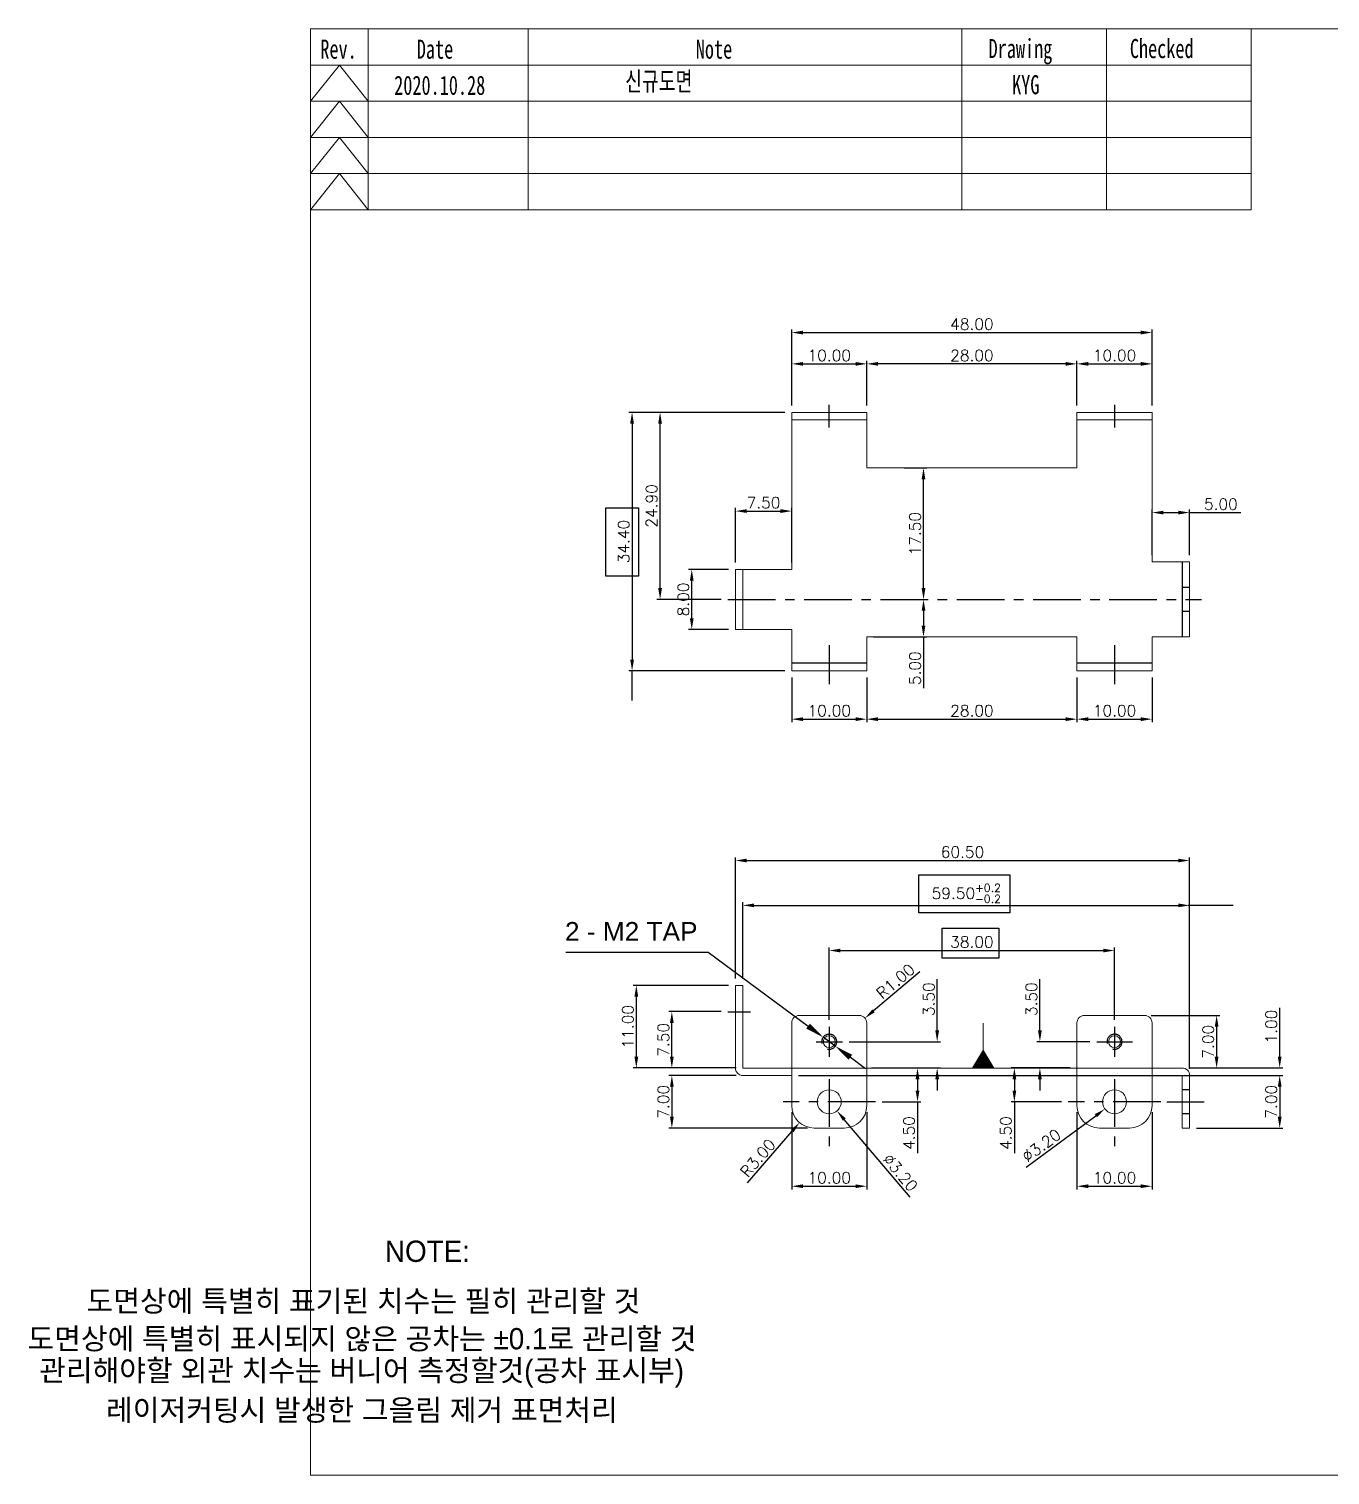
# Model space of a CAD drawing. Header units: millimetres. Extents: x 15 to 865, y 42 to 235.
# Drawn here: x 252.3 to 425.6, y 42.2 to 234.8 of the extents above; entities that cross this region are included whole.
import ezdxf

# ---------------------------------------------------------------- set-up
doc = ezdxf.new("R2010")
doc.units = ezdxf.units.MM
doc.header["$LTSCALE"] = 0.5
doc.linetypes.add('CENTERX2', pattern=[20.32, 12.7, -2.54, 2.54, -2.54])
doc.linetypes.add('HIDDEN', pattern=[1.905, 1.27, -0.635])
doc.layers.add('4', color=2, linetype='HIDDEN')
doc.layers.add('CENTER', color=1, linetype='CENTERX2')
doc.styles.add('SLDTEXTSTYLE0', font='TXT', dxfattribs={"width": 0.7})
doc.styles.get("Standard").update_dxf_attribs({"font": 'arial.ttf'})
doc.styles.add('USER2', font='SIMPLEX.SHX')
doc.dimstyles.new('BASE60', dxfattribs={"dimscale": 0.6, "dimtxt": 2.5, "dimasz": 2.5, "dimexe": 0.7, "dimexo": 1.5, "dimtad": 1, "dimzin": 1, "dimdsep": 46, "dimtxsty": 'USER2', "dimcen": 0, "dimclrd": 6, "dimclre": 6, "dimclrt": 3, "dimadec": 0, "dimazin": 0, "dimtfac": 1, "dimtofl": 0, "dimtmove": 0, "dimatfit": 3, "dimfxl": 1, "dimtolj": 1, "dimtzin": 0, "dimlwe": -1, "dimarcsym": 0})
doc.dimstyles.new('ISO-25', dxfattribs={"dimtxt": 2.5, "dimasz": 2.5, "dimexe": 1.25, "dimexo": 0.625, "dimtad": 1, "dimtxsty": 'Standard', "dimcen": 2.5, "dimadec": 0, "dimazin": 0, "dimtfac": 1, "dimtmove": 0, "dimatfit": 3, "dimfxl": 1, "dimarcsym": 0})

# ---------------------------------------------------------------- blocks, each defined once
blk = doc.blocks.new('*D89')
at = {"layer": '4', "color": 6, "linetype": 'ByBlock'}
for p, q in [((353.86, 184.62), (353.86, 194.77)), ((401.86, 184.62), (401.86, 194.77))]:
    blk.add_line(p, q, dxfattribs=at)
at = {"layer": '4', "color": 6, "linetype": 'ByBlock', "lineweight": -2}
blk.add_line((355.36, 194.35), (400.36, 194.35), dxfattribs=at)
at = {"layer": '4', "color": 6, "linetype": 'ByBlock'}
for points in [[(355.36, 194.6), (355.36, 194.1), (353.86, 194.35)], [(400.36, 194.6), (400.36, 194.1), (401.86, 194.35)]]:
    blk.add_solid(points, dxfattribs=at)
at = {"layer": 'Defpoints', "color": 0, "linetype": 'ByBlock'}
for p in [(401.86, 194.35), (353.86, 183.72), (401.86, 183.72)]:
    blk.add_point(p, dxfattribs=at)
at = {"layer": '4', "color": 3, "linetype": 'ByBlock', "insert": (377.86, 195.47), "char_height": 1.5, "attachment_point": 5, "style": 'USER2'}
blk.add_mtext('\\A1;48.00', dxfattribs=at)
blk = doc.blocks.new('*D90')
at = {"layer": '4', "color": 6, "linetype": 'ByBlock'}
for p, q in [((352.96, 183.72), (332.18, 183.72)), ((352.96, 149.32), (332.18, 149.32))]:
    blk.add_line(p, q, dxfattribs=at)
at = {"layer": '4', "color": 6, "linetype": 'ByBlock', "lineweight": -2}
blk.add_line((332.6, 182.22), (332.6, 150.82), dxfattribs=at)
at = {"layer": '4', "color": 6, "linetype": 'ByBlock'}
for points in [[(332.35, 182.22), (332.85, 182.22), (332.6, 183.72)], [(332.35, 150.82), (332.85, 150.82), (332.6, 149.32)]]:
    blk.add_solid(points, dxfattribs=at)
at = {"layer": 'Defpoints', "color": 0, "linetype": 'ByBlock'}
for p in [(353.86, 183.72), (332.6, 149.32), (353.86, 149.32)]:
    blk.add_point(p, dxfattribs=at)
at = {"layer": '4', "color": 3, "linetype": 'ByBlock', "insert": (331.48, 166.52), "char_height": 1.5, "attachment_point": 5, "rotation": 90, "style": 'USER2'}
blk.add_mtext('\\A1;34.40', dxfattribs=at)
blk = doc.blocks.new('*D91')
at = {"layer": '4', "color": 6, "linetype": 'ByBlock'}
for p, q in [((352.96, 183.72), (335.91, 183.72)), ((344.46, 158.82), (335.91, 158.82))]:
    blk.add_line(p, q, dxfattribs=at)
at = {"layer": '4', "color": 6, "linetype": 'ByBlock', "lineweight": -2}
blk.add_line((336.33, 160.32), (336.33, 182.22), dxfattribs=at)
at = {"layer": '4', "color": 6, "linetype": 'ByBlock'}
for points in [[(336.08, 182.22), (336.58, 182.22), (336.33, 183.72)], [(336.08, 160.32), (336.58, 160.32), (336.33, 158.82)]]:
    blk.add_solid(points, dxfattribs=at)
at = {"layer": 'Defpoints', "color": 0, "linetype": 'ByBlock'}
for p in [(336.33, 183.72), (353.86, 183.72), (345.36, 158.82)]:
    blk.add_point(p, dxfattribs=at)
at = {"layer": '4', "color": 3, "linetype": 'ByBlock', "insert": (335.2, 171.27), "char_height": 1.5, "attachment_point": 5, "rotation": 90, "style": 'USER2'}
blk.add_mtext('\\A1;24.90', dxfattribs=at)
blk = doc.blocks.new('*D92')
at = {"layer": '4', "color": 6, "linetype": 'ByBlock'}
for p, q in [((401.86, 164.72), (401.86, 170.8)), ((406.86, 164.72), (406.86, 170.8))]:
    blk.add_line(p, q, dxfattribs=at)
at = {"layer": '4', "color": 6, "linetype": 'ByBlock', "lineweight": -2}
for p, q in [((403.36, 170.38), (405.36, 170.38)), ((406.86, 170.38), (413.68, 170.38))]:
    blk.add_line(p, q, dxfattribs=at)
at = {"layer": '4', "color": 6, "linetype": 'ByBlock'}
for points in [[(403.36, 170.63), (403.36, 170.13), (401.86, 170.38)], [(405.36, 170.63), (405.36, 170.13), (406.86, 170.38)]]:
    blk.add_solid(points, dxfattribs=at)
at = {"layer": 'Defpoints', "color": 0, "linetype": 'ByBlock'}
for p in [(406.86, 170.38), (401.86, 163.82), (406.86, 163.82)]:
    blk.add_point(p, dxfattribs=at)
at = {"layer": '4', "color": 3, "linetype": 'ByBlock', "insert": (411.02, 171.5), "char_height": 1.5, "attachment_point": 5, "style": 'USER2'}
blk.add_mtext('\\A1;5.00', dxfattribs=at)
blk = doc.blocks.new('*D93')
at = {"layer": '4', "color": 6, "linetype": 'ByBlock'}
for p, q in [((345.46, 162.82), (340.13, 162.82)), ((345.46, 154.82), (340.13, 154.82))]:
    blk.add_line(p, q, dxfattribs=at)
at = {"layer": '4', "color": 6, "linetype": 'ByBlock', "lineweight": -2}
blk.add_line((340.55, 156.32), (340.55, 161.32), dxfattribs=at)
at = {"layer": '4', "color": 6, "linetype": 'ByBlock'}
for points in [[(340.3, 161.32), (340.8, 161.32), (340.55, 162.82)], [(340.3, 156.32), (340.8, 156.32), (340.55, 154.82)]]:
    blk.add_solid(points, dxfattribs=at)
at = {"layer": 'Defpoints', "color": 0, "linetype": 'ByBlock'}
for p in [(340.55, 162.82), (346.36, 162.82), (346.36, 154.82)]:
    blk.add_point(p, dxfattribs=at)
at = {"layer": '4', "color": 3, "linetype": 'ByBlock', "insert": (339.43, 158.82), "char_height": 1.5, "attachment_point": 5, "rotation": 90, "style": 'USER2'}
blk.add_mtext('\\A1;8.00', dxfattribs=at)
blk = doc.blocks.new('*D94')
at = {"layer": '4', "color": 6, "linetype": 'ByBlock'}
for p, q in [((346.36, 163.72), (346.36, 171)), ((353.86, 163.72), (353.86, 171))]:
    blk.add_line(p, q, dxfattribs=at)
at = {"layer": '4', "color": 6, "linetype": 'ByBlock', "lineweight": -2}
blk.add_line((347.86, 170.58), (352.36, 170.58), dxfattribs=at)
at = {"layer": '4', "color": 6, "linetype": 'ByBlock'}
for points in [[(347.86, 170.83), (347.86, 170.33), (346.36, 170.58)], [(352.36, 170.83), (352.36, 170.33), (353.86, 170.58)]]:
    blk.add_solid(points, dxfattribs=at)
at = {"layer": 'Defpoints', "color": 0, "linetype": 'ByBlock'}
for p in [(353.86, 170.58), (346.36, 162.82), (353.86, 162.82)]:
    blk.add_point(p, dxfattribs=at)
at = {"layer": '4', "color": 3, "linetype": 'ByBlock', "insert": (350.11, 171.7), "char_height": 1.5, "attachment_point": 5, "style": 'USER2'}
blk.add_mtext('\\A1;7.50', dxfattribs=at)
blk = doc.blocks.new('*D95')
at = {"layer": '4', "color": 6, "linetype": 'ByBlock'}
for p, q in [((391.86, 184.62), (391.86, 190.6)), ((401.86, 184.62), (401.86, 190.6))]:
    blk.add_line(p, q, dxfattribs=at)
at = {"layer": '4', "color": 6, "linetype": 'ByBlock', "lineweight": -2}
blk.add_line((393.36, 190.18), (400.36, 190.18), dxfattribs=at)
at = {"layer": '4', "color": 6, "linetype": 'ByBlock'}
for points in [[(393.36, 190.43), (393.36, 189.93), (391.86, 190.18)], [(400.36, 190.43), (400.36, 189.93), (401.86, 190.18)]]:
    blk.add_solid(points, dxfattribs=at)
at = {"layer": 'Defpoints', "color": 0, "linetype": 'ByBlock'}
for p in [(401.86, 190.18), (391.86, 183.72), (401.86, 183.72)]:
    blk.add_point(p, dxfattribs=at)
at = {"layer": '4', "color": 3, "linetype": 'ByBlock', "insert": (396.86, 191.3), "char_height": 1.5, "attachment_point": 5, "style": 'USER2'}
blk.add_mtext('\\A1;10.00', dxfattribs=at)
blk = doc.blocks.new('*D96')
at = {"layer": '4', "color": 6, "linetype": 'ByBlock'}
for p, q in [((363.86, 184.62), (363.86, 190.6)), ((391.86, 184.62), (391.86, 190.6))]:
    blk.add_line(p, q, dxfattribs=at)
at = {"layer": '4', "color": 6, "linetype": 'ByBlock', "lineweight": -2}
blk.add_line((390.36, 190.18), (365.36, 190.18), dxfattribs=at)
at = {"layer": '4', "color": 6, "linetype": 'ByBlock'}
for points in [[(365.36, 190.43), (365.36, 189.93), (363.86, 190.18)], [(390.36, 190.43), (390.36, 189.93), (391.86, 190.18)]]:
    blk.add_solid(points, dxfattribs=at)
at = {"layer": 'Defpoints', "color": 0, "linetype": 'ByBlock'}
for p in [(363.86, 190.18), (363.86, 183.72), (391.86, 183.72)]:
    blk.add_point(p, dxfattribs=at)
at = {"layer": '4', "color": 3, "linetype": 'ByBlock', "insert": (377.86, 191.3), "char_height": 1.5, "attachment_point": 5, "style": 'USER2'}
blk.add_mtext('\\A1;28.00', dxfattribs=at)
blk = doc.blocks.new('*D97')
at = {"layer": '4', "color": 6, "linetype": 'ByBlock'}
for p, q in [((353.86, 184.62), (353.86, 190.6)), ((363.86, 184.62), (363.86, 190.6))]:
    blk.add_line(p, q, dxfattribs=at)
at = {"layer": '4', "color": 6, "linetype": 'ByBlock', "lineweight": -2}
blk.add_line((355.36, 190.18), (362.36, 190.18), dxfattribs=at)
at = {"layer": '4', "color": 6, "linetype": 'ByBlock'}
for points in [[(355.36, 190.43), (355.36, 189.93), (353.86, 190.18)], [(362.36, 190.43), (362.36, 189.93), (363.86, 190.18)]]:
    blk.add_solid(points, dxfattribs=at)
at = {"layer": 'Defpoints', "color": 0, "linetype": 'ByBlock'}
for p in [(363.86, 190.18), (353.86, 183.72), (363.86, 183.72)]:
    blk.add_point(p, dxfattribs=at)
at = {"layer": '4', "color": 3, "linetype": 'ByBlock', "insert": (358.86, 191.3), "char_height": 1.5, "attachment_point": 5, "style": 'USER2'}
blk.add_mtext('\\A1;10.00', dxfattribs=at)
blk = doc.blocks.new('*D98')
at = {"layer": '4', "color": 6, "linetype": 'ByBlock'}
for p, q in [((353.86, 148.42), (353.86, 142.46)), ((363.86, 148.42), (363.86, 142.46))]:
    blk.add_line(p, q, dxfattribs=at)
at = {"layer": '4', "color": 6, "linetype": 'ByBlock', "lineweight": -2}
blk.add_line((355.36, 142.88), (362.36, 142.88), dxfattribs=at)
at = {"layer": '4', "color": 6, "linetype": 'ByBlock'}
for points in [[(355.36, 143.13), (355.36, 142.63), (353.86, 142.88)], [(362.36, 143.13), (362.36, 142.63), (363.86, 142.88)]]:
    blk.add_solid(points, dxfattribs=at)
at = {"layer": 'Defpoints', "color": 0, "linetype": 'ByBlock'}
for p in [(353.86, 149.32), (363.86, 149.32), (363.86, 142.88)]:
    blk.add_point(p, dxfattribs=at)
at = {"layer": '4', "color": 3, "linetype": 'ByBlock', "insert": (358.86, 144), "char_height": 1.5, "attachment_point": 5, "style": 'USER2'}
blk.add_mtext('\\A1;10.00', dxfattribs=at)
blk = doc.blocks.new('*D99')
at = {"layer": '4', "color": 6, "linetype": 'ByBlock'}
for p, q in [((363.86, 148.42), (363.86, 142.46)), ((391.86, 148.42), (391.86, 142.46))]:
    blk.add_line(p, q, dxfattribs=at)
at = {"layer": '4', "color": 6, "linetype": 'ByBlock', "lineweight": -2}
blk.add_line((365.36, 142.88), (390.36, 142.88), dxfattribs=at)
at = {"layer": '4', "color": 6, "linetype": 'ByBlock'}
for points in [[(365.36, 143.13), (365.36, 142.63), (363.86, 142.88)], [(390.36, 143.13), (390.36, 142.63), (391.86, 142.88)]]:
    blk.add_solid(points, dxfattribs=at)
at = {"layer": 'Defpoints', "color": 0, "linetype": 'ByBlock'}
for p in [(363.86, 149.32), (391.86, 149.32), (391.86, 142.88)]:
    blk.add_point(p, dxfattribs=at)
at = {"layer": '4', "color": 3, "linetype": 'ByBlock', "insert": (377.86, 144), "char_height": 1.5, "attachment_point": 5, "style": 'USER2'}
blk.add_mtext('\\A1;28.00', dxfattribs=at)
blk = doc.blocks.new('*D100')
at = {"layer": '4', "color": 6, "linetype": 'ByBlock'}
for p, q in [((391.86, 148.42), (391.86, 142.46)), ((401.86, 148.42), (401.86, 142.46))]:
    blk.add_line(p, q, dxfattribs=at)
at = {"layer": '4', "color": 6, "linetype": 'ByBlock', "lineweight": -2}
blk.add_line((393.36, 142.88), (400.36, 142.88), dxfattribs=at)
at = {"layer": '4', "color": 6, "linetype": 'ByBlock'}
for points in [[(393.36, 143.13), (393.36, 142.63), (391.86, 142.88)], [(400.36, 143.13), (400.36, 142.63), (401.86, 142.88)]]:
    blk.add_solid(points, dxfattribs=at)
at = {"layer": 'Defpoints', "color": 0, "linetype": 'ByBlock'}
for p in [(391.86, 149.32), (401.86, 149.32), (401.86, 142.88)]:
    blk.add_point(p, dxfattribs=at)
at = {"layer": '4', "color": 3, "linetype": 'ByBlock', "insert": (396.86, 144), "char_height": 1.5, "attachment_point": 5, "style": 'USER2'}
blk.add_mtext('\\A1;10.00', dxfattribs=at)
blk = doc.blocks.new('*D101')
at = {"layer": '4', "color": 6, "linetype": 'ByBlock'}
for p, q in [((368.85, 176.32), (371.84, 176.32)), ((366.91, 158.82), (371.84, 158.82))]:
    blk.add_line(p, q, dxfattribs=at)
at = {"layer": '4', "color": 6, "linetype": 'ByBlock', "lineweight": -2}
blk.add_line((371.42, 160.32), (371.42, 174.82), dxfattribs=at)
at = {"layer": '4', "color": 6, "linetype": 'ByBlock'}
for points in [[(371.17, 174.82), (371.67, 174.82), (371.42, 176.32)], [(371.17, 160.32), (371.67, 160.32), (371.42, 158.82)]]:
    blk.add_solid(points, dxfattribs=at)
at = {"layer": 'Defpoints', "color": 0, "linetype": 'ByBlock'}
for p in [(367.95, 176.32), (371.42, 176.32), (366.01, 158.82)]:
    blk.add_point(p, dxfattribs=at)
at = {"layer": '4', "color": 3, "linetype": 'ByBlock', "insert": (370.29, 167.57), "char_height": 1.5, "attachment_point": 5, "rotation": 90, "style": 'USER2'}
blk.add_mtext('\\A1;17.50', dxfattribs=at)
blk = doc.blocks.new('*D102')
at = {"layer": '4', "color": 6, "linetype": 'ByBlock'}
for p, q in [((366.91, 158.82), (371.84, 158.82)), ((364.76, 153.82), (371.84, 153.82))]:
    blk.add_line(p, q, dxfattribs=at)
at = {"layer": '4', "color": 6, "linetype": 'ByBlock', "lineweight": -2}
for p, q in [((371.42, 157.32), (371.42, 155.32)), ((371.42, 153.82), (371.42, 147))]:
    blk.add_line(p, q, dxfattribs=at)
at = {"layer": '4', "color": 6, "linetype": 'ByBlock'}
for points in [[(371.17, 157.32), (371.67, 157.32), (371.42, 158.82)], [(371.17, 155.32), (371.67, 155.32), (371.42, 153.82)]]:
    blk.add_solid(points, dxfattribs=at)
at = {"layer": 'Defpoints', "color": 0, "linetype": 'ByBlock'}
for p in [(366.01, 158.82), (363.86, 153.82), (371.42, 153.82)]:
    blk.add_point(p, dxfattribs=at)
at = {"layer": '4', "color": 3, "linetype": 'ByBlock', "insert": (370.29, 149.66), "char_height": 1.5, "attachment_point": 5, "rotation": 90, "style": 'USER2'}
blk.add_mtext('\\A1;5.00', dxfattribs=at)
blk = doc.blocks.new('*D112')
at = {"layer": '4', "color": 6, "linetype": 'ByBlock'}
for p, q in [((344.46, 103.94), (337.48, 103.94)), ((346.46, 96.44), (337.48, 96.44))]:
    blk.add_line(p, q, dxfattribs=at)
at = {"layer": '4', "color": 6, "linetype": 'ByBlock', "lineweight": -2}
blk.add_line((337.9, 97.94), (337.9, 102.44), dxfattribs=at)
at = {"layer": '4', "color": 6, "linetype": 'ByBlock'}
for points in [[(337.65, 102.44), (338.15, 102.44), (337.9, 103.94)], [(337.65, 97.94), (338.15, 97.94), (337.9, 96.44)]]:
    blk.add_solid(points, dxfattribs=at)
at = {"layer": 'Defpoints', "color": 0, "linetype": 'ByBlock'}
for p in [(337.9, 103.94), (345.36, 103.94), (347.36, 96.44)]:
    blk.add_point(p, dxfattribs=at)
at = {"layer": '4', "color": 3, "linetype": 'ByBlock', "insert": (336.77, 100.19), "char_height": 1.5, "attachment_point": 5, "rotation": 90, "style": 'USER2'}
blk.add_mtext('\\A1;7.50', dxfattribs=at)
blk = doc.blocks.new('*D113')
at = {"layer": '4', "color": 6, "linetype": 'ByBlock'}
for p, q in [((358.86, 102.84), (358.86, 112.5)), ((396.86, 102.84), (396.86, 112.5))]:
    blk.add_line(p, q, dxfattribs=at)
at = {"layer": '4', "color": 6, "linetype": 'ByBlock', "lineweight": -2}
blk.add_line((360.36, 112.08), (395.36, 112.08), dxfattribs=at)
at = {"layer": '4', "color": 6, "linetype": 'ByBlock'}
for points in [[(360.36, 112.33), (360.36, 111.83), (358.86, 112.08)], [(395.36, 112.33), (395.36, 111.83), (396.86, 112.08)]]:
    blk.add_solid(points, dxfattribs=at)
at = {"layer": 'Defpoints', "color": 0, "linetype": 'ByBlock'}
for p in [(396.86, 112.08), (358.86, 101.94), (396.86, 101.94)]:
    blk.add_point(p, dxfattribs=at)
at = {"layer": '4', "color": 3, "linetype": 'ByBlock', "insert": (377.86, 113.21), "char_height": 1.5, "attachment_point": 5, "style": 'USER2'}
blk.add_mtext('\\A1;38.00', dxfattribs=at)
blk = doc.blocks.new('*D114')
at = {"layer": '4', "color": 6, "linetype": 'ByBlock'}
for p, q in [((354.76, 95.44), (419.28, 95.44)), ((407.76, 88.44), (419.28, 88.44))]:
    blk.add_line(p, q, dxfattribs=at)
at = {"layer": '4', "color": 6, "linetype": 'ByBlock', "lineweight": -2}
blk.add_line((418.86, 93.94), (418.86, 89.94), dxfattribs=at)
at = {"layer": '4', "color": 6, "linetype": 'ByBlock'}
for points in [[(418.61, 93.94), (419.11, 93.94), (418.86, 95.44)], [(418.61, 89.94), (419.11, 89.94), (418.86, 88.44)]]:
    blk.add_solid(points, dxfattribs=at)
at = {"layer": 'Defpoints', "color": 0, "linetype": 'ByBlock'}
for p in [(353.86, 95.44), (406.86, 88.44), (418.86, 88.44)]:
    blk.add_point(p, dxfattribs=at)
at = {"layer": '4', "color": 3, "linetype": 'ByBlock', "insert": (417.74, 91.94), "char_height": 1.5, "attachment_point": 5, "rotation": 90, "style": 'USER2'}
blk.add_mtext('\\A1;7.00', dxfattribs=at)
blk = doc.blocks.new('*D115')
at = {"layer": '4', "color": 6, "linetype": 'ByBlock'}
for p, q in [((345.46, 107.44), (332.75, 107.44)), ((346.46, 96.44), (332.75, 96.44))]:
    blk.add_line(p, q, dxfattribs=at)
at = {"layer": '4', "color": 6, "linetype": 'ByBlock', "lineweight": -2}
blk.add_line((333.17, 97.94), (333.17, 105.94), dxfattribs=at)
at = {"layer": '4', "color": 6, "linetype": 'ByBlock'}
for points in [[(332.92, 105.94), (333.42, 105.94), (333.17, 107.44)], [(332.92, 97.94), (333.42, 97.94), (333.17, 96.44)]]:
    blk.add_solid(points, dxfattribs=at)
at = {"layer": 'Defpoints', "color": 0, "linetype": 'ByBlock'}
for p in [(333.17, 107.44), (346.36, 107.44), (347.36, 96.44)]:
    blk.add_point(p, dxfattribs=at)
at = {"layer": '4', "color": 3, "linetype": 'ByBlock', "insert": (332.04, 101.94), "char_height": 1.5, "attachment_point": 5, "rotation": 90, "style": 'USER2'}
blk.add_mtext('\\A1;11.00', dxfattribs=at)
blk = doc.blocks.new('*D116')
at = {"layer": '4', "color": 6, "linetype": 'ByBlock'}
for p, q in [((401.76, 103.44), (410.88, 103.44)), ((406.76, 96.44), (410.88, 96.44))]:
    blk.add_line(p, q, dxfattribs=at)
at = {"layer": '4', "color": 6, "linetype": 'ByBlock', "lineweight": -2}
blk.add_line((410.46, 101.94), (410.46, 97.94), dxfattribs=at)
at = {"layer": '4', "color": 6, "linetype": 'ByBlock'}
for points in [[(410.21, 101.94), (410.71, 101.94), (410.46, 103.44)], [(410.21, 97.94), (410.71, 97.94), (410.46, 96.44)]]:
    blk.add_solid(points, dxfattribs=at)
at = {"layer": 'Defpoints', "color": 0, "linetype": 'ByBlock'}
for p in [(400.86, 103.44), (405.86, 96.44), (410.46, 96.44)]:
    blk.add_point(p, dxfattribs=at)
at = {"layer": '4', "color": 3, "linetype": 'ByBlock', "insert": (409.33, 99.94), "char_height": 1.5, "attachment_point": 5, "rotation": 90, "style": 'USER2'}
blk.add_mtext('\\A1;7.00', dxfattribs=at)
blk = doc.blocks.new('*D117')
at = {"layer": '4', "color": 6, "linetype": 'ByBlock', "lineweight": -2}
blk.add_line((370.91, 109.24), (364.77, 104.05), dxfattribs=at)
at = {"layer": '4', "color": 6, "linetype": 'ByBlock'}
blk.add_solid([(364.61, 104.24), (364.93, 103.86), (363.63, 103.08)], dxfattribs=at)
at = {"layer": 'Defpoints', "color": 0, "linetype": 'ByBlock'}
for p in [(362.86, 102.44), (363.63, 103.08)]:
    blk.add_point(p, dxfattribs=at)
at = {"layer": '4', "color": 3, "linetype": 'ByBlock', "insert": (367.69, 107.99), "char_height": 1.5, "attachment_point": 5, "rotation": 40.1803, "style": 'USER2'}
blk.add_mtext('\\A1;R1.00', dxfattribs=at)
blk = doc.blocks.new('*D118')
at = {"layer": '4', "color": 6, "linetype": 'ByBlock', "lineweight": -2}
for p, q in [((373.24, 101.44), (373.24, 108.26)), ((373.24, 94.94), (373.24, 93.44))]:
    blk.add_line(p, q, dxfattribs=at)
at = {"layer": '4', "color": 6, "linetype": 'ByBlock'}
for p, q in [((361.51, 99.94), (373.66, 99.94)), ((364.5, 96.44), (373.66, 96.44))]:
    blk.add_line(p, q, dxfattribs=at)
for points in [[(372.99, 101.44), (373.49, 101.44), (373.24, 99.94)], [(372.99, 94.94), (373.49, 94.94), (373.24, 96.44)]]:
    blk.add_solid(points, dxfattribs=at)
at = {"layer": 'Defpoints', "color": 0, "linetype": 'ByBlock'}
for p in [(360.61, 99.94), (363.6, 96.44), (373.24, 96.44)]:
    blk.add_point(p, dxfattribs=at)
at = {"layer": '4', "color": 3, "linetype": 'ByBlock', "insert": (372.12, 105.6), "char_height": 1.5, "attachment_point": 5, "rotation": 90, "style": 'USER2'}
blk.add_mtext('\\A1;3.50', dxfattribs=at)
blk = doc.blocks.new('*D119')
at = {"layer": '4', "color": 6, "linetype": 'ByBlock'}
for p, q in [((347.36, 108.34), (347.36, 118.51)), ((406.86, 96.34), (406.86, 118.51))]:
    blk.add_line(p, q, dxfattribs=at)
at = {"layer": '4', "color": 6, "linetype": 'ByBlock', "lineweight": -2}
blk.add_line((348.86, 118.09), (405.36, 118.09), dxfattribs=at)
at = {"layer": '4', "color": 6, "linetype": 'ByBlock'}
for points in [[(348.86, 118.34), (348.86, 117.84), (347.36, 118.09)], [(405.36, 118.34), (405.36, 117.84), (406.86, 118.09)]]:
    blk.add_solid(points, dxfattribs=at)
at = {"layer": 'Defpoints', "color": 0, "linetype": 'ByBlock'}
for p in [(406.86, 118.09), (347.36, 107.44), (406.86, 95.44)]:
    blk.add_point(p, dxfattribs=at)
at = {"layer": '4', "color": 3, "linetype": 'ByBlock', "insert": (377.11, 119.69), "char_height": 1.5, "attachment_point": 5, "style": 'USER2'}
blk.add_mtext('\\A1;59.50{\\H0.7x;\\S+0.2^ -0.2;}', dxfattribs=at)
blk = doc.blocks.new('*D120')
at = {"color": 1, "lineweight": -2}
for p, q in [((323.79, 111.84), (342.72, 111.84)), ((342.72, 111.84), (356.05, 102.02)), ((359.67, 99.34), (358.06, 100.53)), ((361.68, 97.86), (363.69, 96.38))]:
    blk.add_line(p, q, dxfattribs=at)
at = {"color": 1}
for points in [[(356.29, 102.35), (355.8, 101.68), (358.06, 100.53)], [(361.93, 98.2), (361.43, 97.53), (359.67, 99.34)]]:
    blk.add_solid(points, dxfattribs=at)
at = {"layer": 'Defpoints', "color": 0}
for p in [(358.06, 100.53), (359.67, 99.34)]:
    blk.add_point(p, dxfattribs=at)
at = {"color": 2, "insert": (332.49, 114.62), "char_height": 2.5, "attachment_point": 5}
blk.add_mtext('2 - M2 TAP ', dxfattribs=at)
blk = doc.blocks.new('*D121')
at = {"layer": '4', "color": 6, "linetype": 'ByBlock', "lineweight": -2}
for p, q in [((418.86, 97.94), (418.86, 104.47)), ((418.86, 93.94), (418.86, 92.44))]:
    blk.add_line(p, q, dxfattribs=at)
at = {"layer": '4', "color": 6, "linetype": 'ByBlock'}
for p, q in [((406.76, 96.44), (419.28, 96.44)), ((406.76, 95.44), (419.28, 95.44))]:
    blk.add_line(p, q, dxfattribs=at)
for points in [[(418.61, 97.94), (419.11, 97.94), (418.86, 96.44)], [(418.61, 93.94), (419.11, 93.94), (418.86, 95.44)]]:
    blk.add_solid(points, dxfattribs=at)
at = {"layer": 'Defpoints', "color": 0, "linetype": 'ByBlock'}
for p in [(405.86, 96.44), (418.86, 96.44), (405.86, 95.44)]:
    blk.add_point(p, dxfattribs=at)
at = {"layer": '4', "color": 3, "linetype": 'ByBlock', "insert": (417.74, 101.96), "char_height": 1.5, "attachment_point": 5, "rotation": 90, "style": 'USER2'}
blk.add_mtext('\\A1;1.00', dxfattribs=at)
blk = doc.blocks.new('*D122')
at = {"layer": '4', "color": 6, "linetype": 'ByBlock'}
for p, q in [((346.46, 95.44), (337.48, 95.44)), ((355.96, 88.44), (337.48, 88.44))]:
    blk.add_line(p, q, dxfattribs=at)
at = {"layer": '4', "color": 6, "linetype": 'ByBlock', "lineweight": -2}
blk.add_line((337.9, 93.94), (337.9, 89.94), dxfattribs=at)
at = {"layer": '4', "color": 6, "linetype": 'ByBlock'}
for points in [[(337.65, 93.94), (338.15, 93.94), (337.9, 95.44)], [(337.65, 89.94), (338.15, 89.94), (337.9, 88.44)]]:
    blk.add_solid(points, dxfattribs=at)
at = {"layer": 'Defpoints', "color": 0, "linetype": 'ByBlock'}
for p in [(347.36, 95.44), (337.9, 88.44), (356.86, 88.44)]:
    blk.add_point(p, dxfattribs=at)
at = {"layer": '4', "color": 3, "linetype": 'ByBlock', "insert": (336.77, 91.94), "char_height": 1.5, "attachment_point": 5, "rotation": 90, "style": 'USER2'}
blk.add_mtext('\\A1;7.00', dxfattribs=at)
blk = doc.blocks.new('*D123')
at = {"layer": '4', "color": 6, "linetype": 'ByBlock', "lineweight": -2}
blk.add_line((369.63, 79.24), (360.87, 89.57), dxfattribs=at)
at = {"layer": '4', "color": 6, "linetype": 'ByBlock'}
blk.add_solid([(361.06, 89.74), (360.68, 89.41), (359.9, 90.72)], dxfattribs=at)
at = {"layer": 'Defpoints', "color": 0, "linetype": 'ByBlock'}
for p in [(357.83, 93.16), (359.9, 90.72)]:
    blk.add_point(p, dxfattribs=at)
at = {"layer": '4', "color": 3, "linetype": 'ByBlock', "insert": (368.33, 82.52), "char_height": 1.5, "attachment_point": 5, "rotation": 310.3123, "style": 'USER2'}
blk.add_mtext('\\A1;∅3.20', dxfattribs=at)
blk = doc.blocks.new('*D124')
at = {"layer": '4', "color": 6, "linetype": 'ByBlock', "lineweight": -2}
blk.add_line((385.09, 83.23), (394.37, 90.09), dxfattribs=at)
at = {"layer": '4', "color": 6, "linetype": 'ByBlock'}
blk.add_solid([(394.22, 90.29), (394.52, 89.89), (395.58, 90.99)], dxfattribs=at)
at = {"layer": 'Defpoints', "color": 0, "linetype": 'ByBlock'}
for p in [(398.15, 92.89), (395.58, 90.99)]:
    blk.add_point(p, dxfattribs=at)
at = {"layer": '4', "color": 3, "linetype": 'ByBlock', "insert": (387.11, 86.12), "char_height": 1.5, "attachment_point": 5, "rotation": 36.5099, "style": 'USER2'}
blk.add_mtext('\\A1;∅3.20', dxfattribs=at)
blk = doc.blocks.new('*D125')
at = {"layer": '4', "color": 6, "linetype": 'ByBlock'}
for p, q in [((391.86, 90.54), (391.86, 80.28)), ((401.86, 90.54), (401.86, 80.28))]:
    blk.add_line(p, q, dxfattribs=at)
at = {"layer": '4', "color": 6, "linetype": 'ByBlock', "lineweight": -2}
blk.add_line((393.36, 80.7), (400.36, 80.7), dxfattribs=at)
at = {"layer": '4', "color": 6, "linetype": 'ByBlock'}
for points in [[(393.36, 80.95), (393.36, 80.45), (391.86, 80.7)], [(400.36, 80.95), (400.36, 80.45), (401.86, 80.7)]]:
    blk.add_solid(points, dxfattribs=at)
at = {"layer": 'Defpoints', "color": 0, "linetype": 'ByBlock'}
for p in [(391.86, 91.44), (401.86, 91.44), (401.86, 80.7)]:
    blk.add_point(p, dxfattribs=at)
at = {"layer": '4', "color": 3, "linetype": 'ByBlock', "insert": (396.86, 81.82), "char_height": 1.5, "attachment_point": 5, "style": 'USER2'}
blk.add_mtext('\\A1;10.00', dxfattribs=at)
blk = doc.blocks.new('*D126')
at = {"layer": '4', "color": 6, "linetype": 'ByBlock'}
for p, q in [((353.86, 90.54), (353.86, 80.28)), ((363.86, 90.54), (363.86, 80.28))]:
    blk.add_line(p, q, dxfattribs=at)
at = {"layer": '4', "color": 6, "linetype": 'ByBlock', "lineweight": -2}
blk.add_line((355.36, 80.7), (362.36, 80.7), dxfattribs=at)
at = {"layer": '4', "color": 6, "linetype": 'ByBlock'}
for points in [[(355.36, 80.95), (355.36, 80.45), (353.86, 80.7)], [(362.36, 80.95), (362.36, 80.45), (363.86, 80.7)]]:
    blk.add_solid(points, dxfattribs=at)
at = {"layer": 'Defpoints', "color": 0, "linetype": 'ByBlock'}
for p in [(353.86, 91.44), (363.86, 91.44), (363.86, 80.7)]:
    blk.add_point(p, dxfattribs=at)
at = {"layer": '4', "color": 3, "linetype": 'ByBlock', "insert": (358.86, 81.82), "char_height": 1.5, "attachment_point": 5, "style": 'USER2'}
blk.add_mtext('\\A1;10.00', dxfattribs=at)
blk = doc.blocks.new('*D127')
at = {"layer": '4', "color": 6, "linetype": 'ByBlock', "lineweight": -2}
blk.add_line((347.98, 81.15), (353.92, 88.03), dxfattribs=at)
at = {"layer": '4', "color": 6, "linetype": 'ByBlock'}
blk.add_solid([(353.73, 88.2), (354.11, 87.87), (354.9, 89.17)], dxfattribs=at)
at = {"layer": 'Defpoints', "color": 0, "linetype": 'ByBlock'}
for p in [(356.86, 91.44), (354.9, 89.17)]:
    blk.add_point(p, dxfattribs=at)
at = {"layer": '4', "color": 3, "linetype": 'ByBlock', "insert": (349.36, 84.46), "char_height": 1.5, "attachment_point": 5, "rotation": 49.198, "style": 'USER2'}
blk.add_mtext('\\A1;R3.00', dxfattribs=at)
blk = doc.blocks.new('*D128')
at = {"layer": '4', "color": 6, "linetype": 'ByBlock', "lineweight": -2}
for p, q in [((386.92, 101.44), (386.92, 108.26)), ((386.92, 94.94), (386.92, 93.44))]:
    blk.add_line(p, q, dxfattribs=at)
at = {"layer": '4', "color": 6, "linetype": 'ByBlock'}
for p, q in [((393.59, 99.94), (386.5, 99.94)), ((390.96, 96.44), (386.5, 96.44))]:
    blk.add_line(p, q, dxfattribs=at)
for points in [[(386.67, 101.44), (387.17, 101.44), (386.92, 99.94)], [(386.67, 94.94), (387.17, 94.94), (386.92, 96.44)]]:
    blk.add_solid(points, dxfattribs=at)
at = {"layer": 'Defpoints', "color": 0, "linetype": 'ByBlock'}
for p in [(386.92, 99.94), (394.49, 99.94), (391.86, 96.44)]:
    blk.add_point(p, dxfattribs=at)
at = {"layer": '4', "color": 3, "linetype": 'ByBlock', "insert": (385.79, 105.6), "char_height": 1.5, "attachment_point": 5, "rotation": 90, "style": 'USER2'}
blk.add_mtext('\\A1;3.50', dxfattribs=at)
blk = doc.blocks.new('*D129')
at = {"layer": '4', "color": 6, "linetype": 'ByBlock'}
for p, q in [((364.76, 96.44), (371.04, 96.44)), ((365.92, 91.94), (371.04, 91.94))]:
    blk.add_line(p, q, dxfattribs=at)
at = {"layer": '4', "color": 6, "linetype": 'ByBlock', "lineweight": -2}
for p, q in [((370.62, 94.94), (370.62, 93.44)), ((370.62, 91.94), (370.62, 85.12))]:
    blk.add_line(p, q, dxfattribs=at)
at = {"layer": '4', "color": 6, "linetype": 'ByBlock'}
for points in [[(370.37, 94.94), (370.87, 94.94), (370.62, 96.44)], [(370.37, 93.44), (370.87, 93.44), (370.62, 91.94)]]:
    blk.add_solid(points, dxfattribs=at)
at = {"layer": 'Defpoints', "color": 0, "linetype": 'ByBlock'}
for p in [(363.86, 96.44), (365.02, 91.94), (370.62, 91.94)]:
    blk.add_point(p, dxfattribs=at)
at = {"layer": '4', "color": 3, "linetype": 'ByBlock', "insert": (369.49, 87.78), "char_height": 1.5, "attachment_point": 5, "rotation": 90, "style": 'USER2'}
blk.add_mtext('\\A1;4.50', dxfattribs=at)
blk = doc.blocks.new('*D130')
at = {"layer": '4', "color": 6, "linetype": 'ByBlock'}
for p, q in [((390.96, 96.44), (383.1, 96.44)), ((389.81, 91.94), (383.1, 91.94))]:
    blk.add_line(p, q, dxfattribs=at)
at = {"layer": '4', "color": 6, "linetype": 'ByBlock', "lineweight": -2}
for p, q in [((383.52, 94.94), (383.52, 93.44)), ((383.52, 91.94), (383.52, 85.12))]:
    blk.add_line(p, q, dxfattribs=at)
at = {"layer": '4', "color": 6, "linetype": 'ByBlock'}
for points in [[(383.27, 94.94), (383.77, 94.94), (383.52, 96.44)], [(383.27, 93.44), (383.77, 93.44), (383.52, 91.94)]]:
    blk.add_solid(points, dxfattribs=at)
at = {"layer": 'Defpoints', "color": 0, "linetype": 'ByBlock'}
for p in [(391.86, 96.44), (383.52, 91.94), (390.71, 91.94)]:
    blk.add_point(p, dxfattribs=at)
at = {"layer": '4', "color": 3, "linetype": 'ByBlock', "insert": (382.39, 87.78), "char_height": 1.5, "attachment_point": 5, "rotation": 90, "style": 'USER2'}
blk.add_mtext('\\A1;4.50', dxfattribs=at)
blk = doc.blocks.new('*D175')
at = {"layer": '4', "color": 6, "linetype": 'ByBlock'}
for p, q in [((346.36, 108.34), (346.36, 124.48)), ((406.86, 96.34), (406.86, 124.48))]:
    blk.add_line(p, q, dxfattribs=at)
at = {"layer": '4', "color": 6, "linetype": 'ByBlock', "lineweight": -2}
blk.add_line((347.86, 124.06), (405.36, 124.06), dxfattribs=at)
at = {"layer": '4', "color": 6, "linetype": 'ByBlock'}
for points in [[(347.86, 124.31), (347.86, 123.81), (346.36, 124.06)], [(405.36, 124.31), (405.36, 123.81), (406.86, 124.06)]]:
    blk.add_solid(points, dxfattribs=at)
at = {"layer": 'Defpoints', "color": 0, "linetype": 'ByBlock'}
for p in [(406.86, 124.06), (346.36, 107.44), (406.86, 95.44)]:
    blk.add_point(p, dxfattribs=at)
at = {"layer": '4', "color": 3, "linetype": 'ByBlock', "insert": (376.61, 125.19), "char_height": 1.5, "attachment_point": 5, "style": 'USER2'}
blk.add_mtext('\\A1;60.50', dxfattribs=at)

msp = doc.modelspace()

# ---------------------------------------------------------------- linework, layer by layer
at = {"color": 6, "lineweight": 9}
for p, q in [((566.035, 234.77), (289.762, 234.77)), ((289.762, 234.77), (289.762, 42.245)), ((297.463, 234.77), (297.463, 210.704)), ((318.783, 234.77), (318.783, 210.704)), ((376.54, 234.77), (376.54, 210.704)), ((395.792, 234.77), (395.792, 210.704)), ((415.045, 234.77), (415.045, 210.704)), ((289.762, 225.143), (293.613, 229.957)), ((289.762, 229.957), (415.045, 229.957)), ((293.613, 229.957), (297.463, 225.143)), ((289.762, 220.33), (293.613, 225.143)), ((289.762, 225.143), (415.045, 225.143)), ((293.613, 225.143), (297.463, 220.33)), ((415.045, 220.33), (289.762, 220.33)), ((289.762, 215.517), (293.613, 220.33)), ((293.613, 220.33), (297.463, 215.517)), ((415.045, 215.517), (289.762, 215.517)), ((289.762, 210.704), (293.613, 215.517)), ((293.613, 215.517), (297.463, 210.704)), ((415.045, 210.704), (289.762, 210.704)), ((379.361, 102.415), (379.361, 96.438)), ((566.035, 42.245), (289.762, 42.245))]:
    msp.add_line(p, q, dxfattribs=at)
at = {"color": 7, "linetype": 'Continuous', "lineweight": 15}
for p, q in [((353.862, 183.718), (363.862, 183.718)), ((353.862, 162.818), (353.862, 183.718)), ((363.862, 176.318), (363.862, 183.718)), ((391.862, 183.718), (401.862, 183.718)), ((391.862, 183.718), (391.862, 176.318)), ((401.862, 183.718), (401.862, 163.818)), ((353.862, 182.718), (363.862, 182.718)), ((391.862, 182.718), (401.862, 182.718)), ((391.862, 176.318), (363.862, 176.318)), ((401.862, 163.818), (406.862, 163.818)), ((406.862, 163.818), (406.862, 153.818)), ((346.362, 162.818), (347.362, 162.818)), ((346.362, 162.818), (346.362, 157.818)), ((347.362, 162.818), (347.362, 157.818)), ((347.362, 162.818), (353.862, 162.818)), ((346.362, 157.818), (346.362, 154.818)), ((347.362, 157.818), (347.362, 154.818)), ((346.362, 154.818), (347.362, 154.818)), ((347.362, 154.818), (353.862, 154.818)), ((353.862, 154.818), (353.862, 149.318)), ((363.862, 153.818), (391.862, 153.818)), ((363.862, 153.818), (363.862, 149.318)), ((391.862, 153.818), (391.862, 149.318)), ((401.862, 153.818), (406.862, 153.818)), ((401.862, 153.818), (401.862, 149.318)), ((363.862, 149.318), (353.862, 149.318)), ((401.862, 149.318), (391.862, 149.318)), ((346.362, 107.438), (347.362, 107.438)), ((346.362, 104.438), (346.362, 107.438)), ((347.362, 104.438), (347.362, 107.438)), ((346.362, 96.438), (346.362, 104.438)), ((347.362, 96.438), (347.362, 104.438)), ((353.862, 102.438), (353.862, 96.438)), ((362.862, 103.438), (354.862, 103.438)), ((363.862, 96.438), (363.862, 102.438)), ((391.862, 102.438), (391.862, 96.438)), ((400.862, 103.438), (392.862, 103.438)), ((401.862, 96.438), (401.862, 102.438)), ((347.362, 96.438), (405.862, 96.438)), ((353.862, 96.438), (353.862, 91.438)), ((363.862, 91.438), (363.862, 96.438)), ((391.862, 96.438), (391.862, 91.438)), ((401.862, 91.438), (401.862, 96.438)), ((347.362, 95.438), (353.862, 95.438)), ((363.862, 95.438), (391.862, 95.438)), ((401.862, 95.438), (405.862, 95.438)), ((405.862, 88.438), (405.862, 95.438)), ((406.862, 88.438), (406.862, 95.438)), ((360.862, 88.438), (356.862, 88.438)), ((398.862, 88.438), (394.862, 88.438)), ((406.862, 88.438), (405.862, 88.438))]:
    msp.add_line(p, q, dxfattribs=at)
at = {"color": 6, "lineweight": 9}
msp.add_lwpolyline([(379.361, 98.938, 0, 3, 0), (379.361, 96.438, 3, 3, 0)], format="xyseb", dxfattribs=at)
at = {"color": 7, "linetype": 'Continuous', "lineweight": 15}
for centre, radius in [((358.862, 99.938), 0.8), ((396.862, 99.938), 0.8), ((358.862, 91.938), 1.6), ((396.862, 91.938), 1.6)]:
    msp.add_circle(centre, radius, dxfattribs=at)
for centre, radius, start, end in [((354.862, 102.438), 1, 90, 180), ((362.862, 102.438), 1, 0, 90), ((392.862, 102.438), 1, 90, 180), ((400.862, 102.438), 1, 0, 90), ((347.362, 96.438), 1, 180, 270), ((405.862, 95.438), 1, 0, 90), ((356.862, 91.438), 3, 180, 270), ((360.862, 91.438), 3, 270, 0), ((394.862, 91.438), 3, 180, 270), ((398.862, 91.438), 3, 270, 0)]:
    msp.add_arc(centre, radius, start, end, dxfattribs=at)
at = {"layer": '4', "color": 2, "linetype": 'ByBlock'}
for p, q in [((405.862, 163.818), (405.862, 153.818)), ((406.862, 160.418), (405.862, 160.418)), ((406.862, 157.218), (405.862, 157.218)), ((363.862, 150.318), (353.862, 150.318)), ((401.862, 150.318), (391.862, 150.318)), ((406.862, 93.538), (405.862, 93.538)), ((406.862, 90.338), (405.862, 90.338))]:
    msp.add_line(p, q, dxfattribs=at)
at = {"layer": '4', "color": 6, "linetype": 'ByBlock'}
for p, q in [((332.604, 145.364), (332.604, 149.318)), ((412.671, 118.091), (406.647, 118.091))]:
    msp.add_line(p, q, dxfattribs=at)
for points in [[(329.084, 171.014), (333.447, 171.014), (333.447, 161.938), (329.084, 161.938)], [(370.785, 122.139), (382.926, 122.139), (382.926, 117.091), (370.785, 117.091)], [(373.9, 115.044), (381.434, 115.044), (381.434, 111.062), (373.9, 111.062)]]:
    msp.add_lwpolyline(points, close=True, dxfattribs=at)
at = {"layer": 'CENTER'}
for p, q in [((358.862, 181.718), (358.862, 184.718)), ((396.859, 184.718), (396.859, 181.718)), ((345.362, 158.818), (408.445, 158.818)), ((358.862, 152.746), (358.862, 147.552)), ((396.862, 152.746), (396.862, 147.552)), ((345.362, 103.938), (348.362, 103.938)), ((358.862, 101.938), (358.862, 97.938)), ((396.862, 101.938), (396.862, 97.938)), ((357.111, 99.938), (360.613, 99.938)), ((394.488, 99.938), (399.236, 99.938)), ((358.862, 94.935), (358.862, 85.781)), ((396.862, 94.935), (396.862, 85.781)), ((365.019, 91.938), (352.705, 91.938)), ((403.019, 91.938), (390.705, 91.938)), ((403.833, 91.938), (408.806, 91.938))]:
    msp.add_line(p, q, dxfattribs=at)
for centre in [(358.862, 99.938), (358.862, 99.938), (396.862, 99.938), (396.862, 99.938)]:
    msp.add_arc(centre, 1, 255, 195, dxfattribs=at)

# ---------------------------------------------------------------- texts
at = {"color": 6, "lineweight": 9, "char_height": 2.5469, "attachment_point": 1, "style": 'SLDTEXTSTYLE0'}
for s, insert in [('Rev.', (291.076, 233.355)), ('Date', (303.926, 233.355)), ('Note', (341.085, 233.355)), ('Drawing', (380.085, 233.432)), ('Checked', (398.9, 233.432))]:
    msp.add_mtext(s, dxfattribs=dict(at, insert=insert))
at = {"color": 2, "lineweight": 9, "attachment_point": 1, "style": 'SLDTEXTSTYLE0'}
for s, insert, char_height in [('{\\fGulim|b0|i0|c129|p50;신규도면}', (331.684, 229.077), 2.54694), ('2020.10.28', (300.916, 228.542), 2.5469), ('KYG', (383.215, 228.618), 2.5469)]:
    msp.add_mtext(s, dxfattribs=dict(at, insert=insert, char_height=char_height))
at = {"color": 2, "char_height": 2.835, "attachment_point": 5, "style": 'USER2'}
for s, insert in [('{\\fGulim|b0|i0|c129|p50;NOTE:}', (305.346, 72.021)), ('{\\fGulim|b0|i0|c129|p50;도면상에 특별히 표기된 치수는 필히 관리할 것}', (296.83, 65.275)), ('{\\fGulim|b0|i0|c129|p50;도면상에 특별히 표시되지 않은 공차는 ±0.1로 관리할 것 }', (296.626, 60.248)), ('{\\fGulim|b0|i0|c129|p50;관리해야할 외관 치수는 버니어 측정할것(공차 표시부)}', (296.577, 55.748)), ('{\\fGulim|b0|i0|c129|p50;레이저커팅시 발생한 그을림 제거 표면처리 }', (296.615, 50.747))]:
    msp.add_mtext(s, dxfattribs=dict(at, insert=insert))

# ---------------------------------------------------------------- dimensions: what is measured, and where the dimension line sits
dim = msp.add_diameter_dim_2p(p1=(359.667, 99.345), p2=(358.057, 100.532), text='2 - M2 TAP ', dimstyle='ISO-25', override={"dimexe": 1, "dimexo": 1, "dimgap": 1.524, "dimtih": 1, "dimtoh": 1, "dimzin": 0, "dimdsep": 46, "dimclrd": 1, "dimclre": 1, "dimclrt": 2, "dimadec": 2, "dimfxl": 1.5, "dimtzin": 0})
dim.commit()
dim.dimension.update_dxf_attribs({"geometry": '*D120', "text_midpoint": (332.493, 111.841), "dimtype": 163})
at = {"layer": '4', "color": 6, "linetype": 'ByBlock'}
for base, p1, p2, picture, middle in [((401.862, 194.348), (353.862, 183.718), (401.862, 183.718), '*D89', (377.862, 195.473)), ((363.862, 190.175), (353.862, 183.718), (363.862, 183.718), '*D97', (358.862, 191.3)), ((363.862, 190.175), (391.862, 183.718), (363.862, 183.718), '*D96', (377.862, 191.3)), ((401.862, 190.175), (391.862, 183.718), (401.862, 183.718), '*D95', (396.862, 191.3)), ((353.862, 170.579), (346.362, 162.818), (353.862, 162.818), '*D94', (350.112, 171.704)), ((406.862, 170.378), (401.862, 163.818), (406.862, 163.818), '*D92', (411.023, 171.503)), ((363.862, 142.877), (353.862, 149.318), (363.862, 149.318), '*D98', (358.862, 144.002)), ((391.862, 142.877), (363.862, 149.318), (391.862, 149.318), '*D99', (377.862, 144.002)), ((401.862, 142.877), (391.862, 149.318), (401.862, 149.318), '*D100', (396.862, 144.002)), ((406.862, 124.062), (346.362, 107.438), (406.862, 95.438), '*D175', (376.612, 125.187)), ((396.862, 112.082), (358.862, 101.938), (396.862, 101.938), '*D113', (377.862, 113.207)), ((363.862, 80.7), (353.862, 91.438), (363.862, 91.438), '*D126', (358.862, 81.825)), ((401.862, 80.7), (391.862, 91.438), (401.862, 91.438), '*D125', (396.862, 81.825))]:
    dim = msp.add_linear_dim(base=base, p1=p1, p2=p2, dimstyle='BASE60', override={"dimarcsym": 1}, dxfattribs=at)
    dim.commit()
    dim.dimension.update_dxf_attribs({"geometry": picture, "text_midpoint": middle})
for base, p1, p2, picture, middle in [((332.604, 149.318), (353.862, 183.718), (353.862, 149.318), '*D90', (331.479, 166.518)), ((336.325, 183.718), (345.362, 158.818), (353.862, 183.718), '*D91', (335.2, 171.268)), ((371.419, 176.318), (366.01, 158.818), (367.949, 176.318), '*D101', (370.294, 167.568)), ((340.55, 162.818), (346.362, 154.818), (346.362, 162.818), '*D93', (339.425, 158.818)), ((371.419, 153.818), (366.01, 158.818), (363.862, 153.818), '*D102', (370.294, 149.657)), ((386.919, 99.938), (391.862, 96.438), (394.488, 99.938), '*D128', (385.794, 105.599)), ((333.169, 107.438), (347.362, 96.438), (346.362, 107.438), '*D115', (332.044, 101.938)), ((418.862, 96.438), (405.862, 95.438), (405.862, 96.438), '*D121', (417.737, 101.956)), ((337.898, 103.938), (347.362, 96.438), (345.362, 103.938), '*D112', (336.773, 100.188)), ((370.616, 91.938), (363.862, 96.438), (365.019, 91.938), '*D129', (369.491, 87.778)), ((383.517, 91.938), (391.862, 96.438), (390.705, 91.938), '*D130', (382.392, 87.778)), ((337.898, 88.438), (347.362, 95.438), (356.862, 88.438), '*D122', (336.773, 91.938)), ((418.862, 88.438), (353.862, 95.438), (406.862, 88.438), '*D114', (417.737, 91.938))]:
    dim = msp.add_linear_dim(base=base, p1=p1, p2=p2, angle=90, dimstyle='BASE60', override={"dimarcsym": 1}, dxfattribs=at)
    dim.commit()
    dim.dimension.update_dxf_attribs({"geometry": picture, "text_midpoint": middle})
dim = msp.add_linear_dim(base=(406.862, 118.091), p1=(347.362, 107.438), p2=(406.862, 95.438), text='<>{\\H0.7x;\\S+0.2^ -0.2;}', dimstyle='BASE60', override={"dimarcsym": 1}, dxfattribs=at)
dim.commit()
dim.dimension.update_dxf_attribs({"geometry": '*D119', "text_midpoint": (377.112, 119.691)})
dim = msp.add_radius_dim(center=(362.862, 102.438), mpoint=(363.626, 103.083), dimstyle='BASE60', override={"dimarcsym": 1}, dxfattribs=at)
dim.commit()
dim.dimension.update_dxf_attribs({"geometry": '*D117', "text_midpoint": (367.689, 107.987)})
for base, p1, p2, picture, middle in [((373.244, 96.438), (360.613, 99.938), (363.597, 96.438), '*D118', (373.244, 105.599)), ((410.459, 96.438), (400.862, 103.438), (405.862, 96.438), '*D116', (410.459, 99.938))]:
    dim = msp.add_linear_dim(base=base, p1=p1, p2=p2, angle=90, dimstyle='BASE60', override={"dimarcsym": 1}, dxfattribs=at)
    dim.commit()
    dim.dimension.update_dxf_attribs({"geometry": picture, "text_midpoint": middle, "dimtype": 160})
for p1, p2, picture, middle in [((357.827, 93.158), (359.897, 90.718), '*D123', (367.471, 81.791)), ((398.148, 92.89), (395.576, 90.986), '*D124', (387.778, 85.214))]:
    dim = msp.add_diameter_dim_2p(p1=p1, p2=p2, dimstyle='BASE60', override={"dimarcsym": 1}, dxfattribs=at)
    dim.commit()
    dim.dimension.update_dxf_attribs({"geometry": picture, "text_midpoint": middle, "dimtype": 163})
dim = msp.add_radius_dim(center=(356.862, 91.438), mpoint=(354.902, 89.167), dimstyle='BASE60', override={"dimarcsym": 1}, dxfattribs=at)
dim.commit()
dim.dimension.update_dxf_attribs({"geometry": '*D127', "text_midpoint": (350.207, 83.729), "dimtype": 164})

doc.saveas('drawing.dxf')
